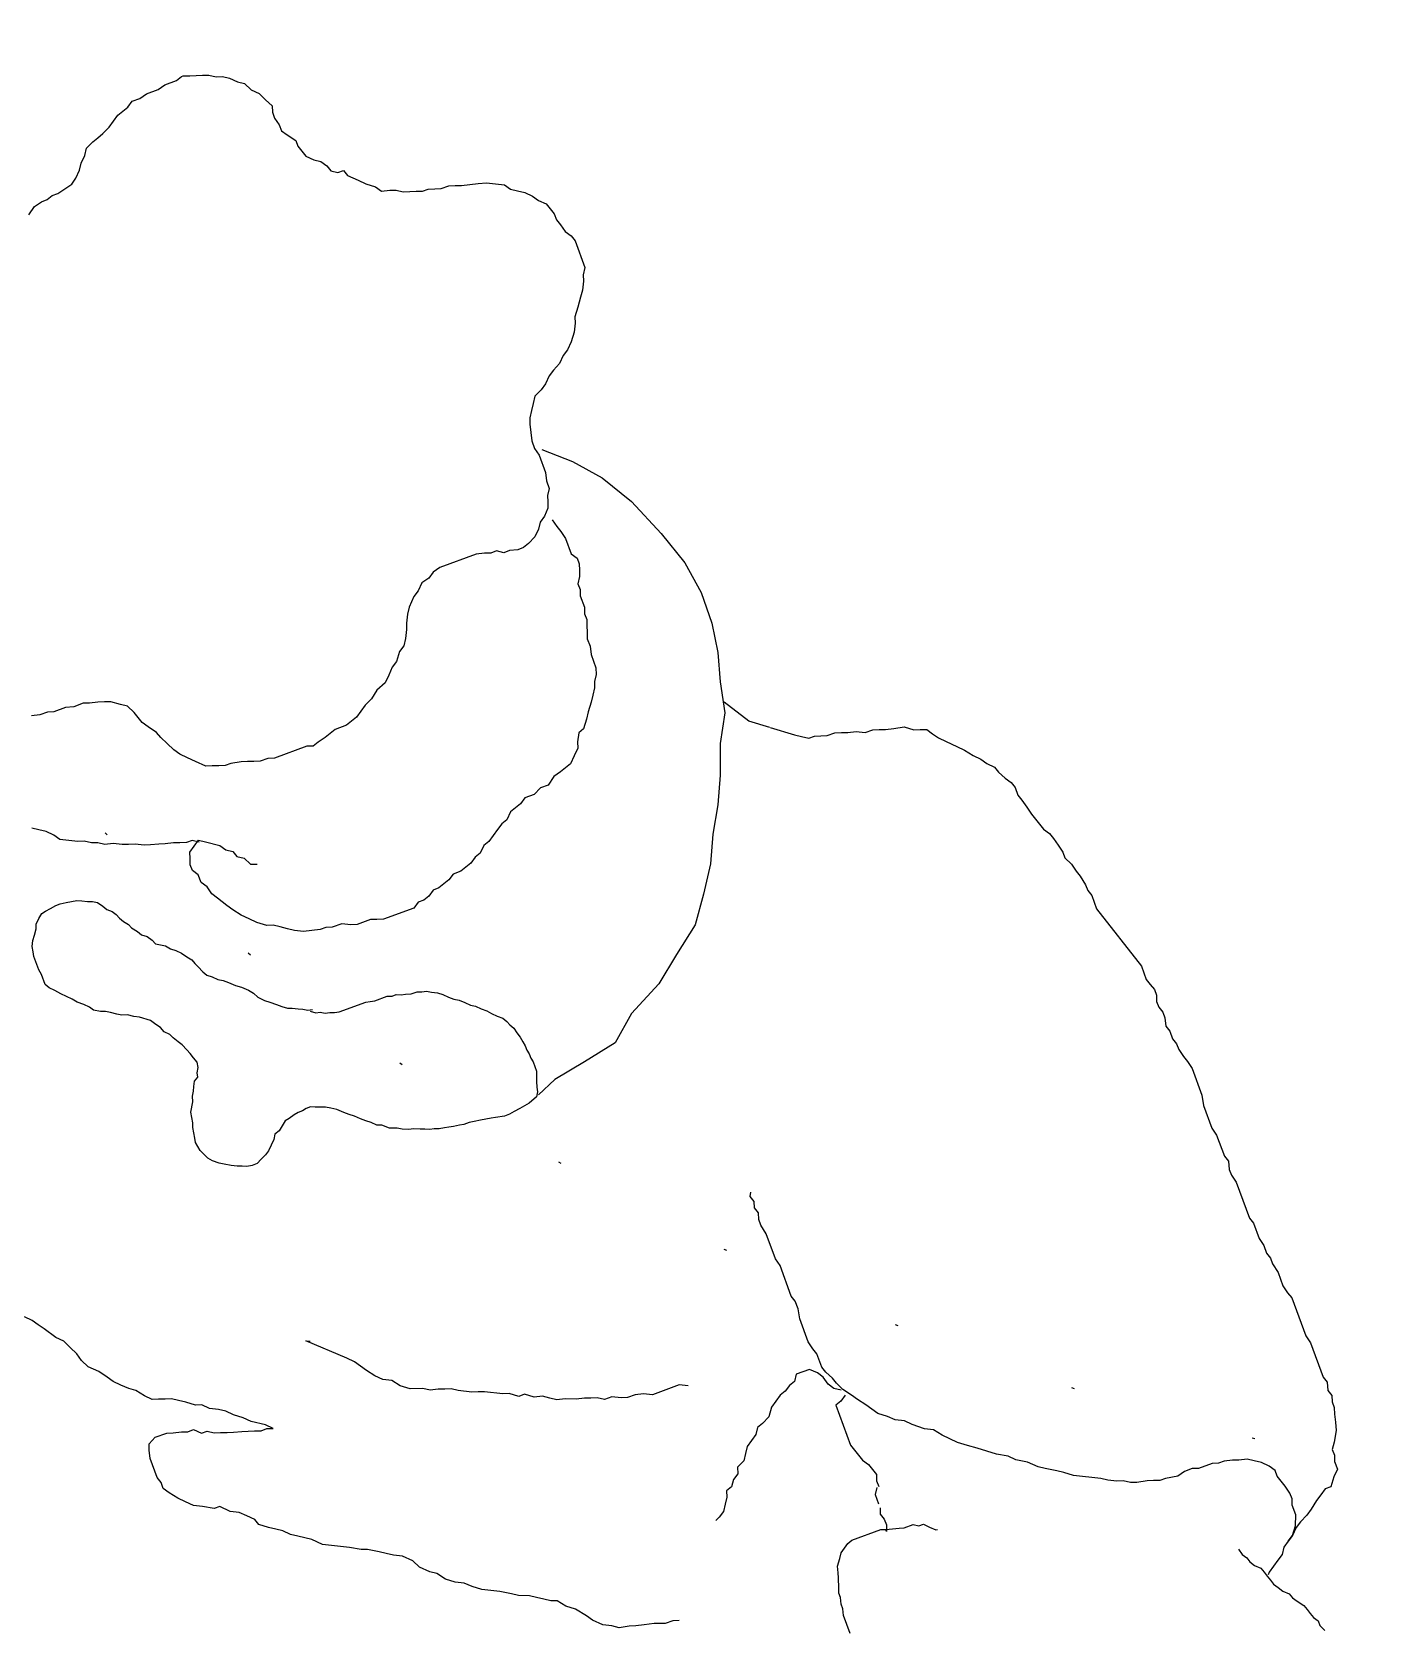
# Model space of a CAD drawing. Extents: x -29316 to 80307, y 54266 to 73016.
# Drawn here: x 20831.2 to 20878.1, y 56284.6 to 56339.6 of the extents above; entities that cross this region are included whole.
import ezdxf

# ---------------------------------------------------------------- set-up
doc = ezdxf.new("R2010")
doc.units = 0
doc.linetypes.add('DOT', pattern=[6.35, 0, -6.35])
doc.layers.add('_BOP-MAHALNO', color=7, linetype='Continuous', lineweight=20)
doc.layers.add('duvar', color=12, linetype='Continuous', lineweight=18)
doc.layers.add('BL-E', color=32, linetype='Continuous')
doc.layers.add('kapı', color=3, linetype='Continuous')

# ---------------------------------------------------------------- blocks, each defined once
blk = doc.blocks.new('İNSAN-1')
for p, q in [((1.35, 42.991), (1.122, 42.777)), ((1.595, 43.05), (1.35, 42.991)), ((1.865, 43.174), (1.595, 43.05)), ((2.11, 43.233), (1.865, 43.174)), ((2.331, 43.226), (2.11, 43.233)), ((2.576, 43.284), (2.331, 43.226)), ((2.797, 43.278), (2.576, 43.284)), ((3.018, 43.271), (2.797, 43.278)), ((3.239, 43.264), (3.018, 43.271)), ((3.461, 43.257), (3.239, 43.264)), ((3.526, 43.233), (3.461, 43.257)), ((3.699, 43.095), (3.526, 43.233)), ((4.093, 42.95), (3.699, 43.095)), ((4.331, 42.787), (4.093, 42.95)), ((0.625, 42.438), (0.397, 42.224)), ((0.853, 42.652), (0.625, 42.438)), ((1.122, 42.777), (0.853, 42.652)), ((4.725, 42.642), (4.331, 42.787)), ((4.963, 42.48), (4.725, 42.642)), ((5.226, 42.384), (4.963, 42.48)), ((5.375, 42.18), (5.226, 42.384)), ((0.39, 42.003), (0.318, 41.806)), ((0.397, 42.224), (0.39, 42.003)), ((5.547, 42.042), (5.375, 42.18)), ((5.72, 41.904), (5.547, 42.042)), ((5.869, 41.7), (5.72, 41.904)), ((0.083, 41.371), (-0.12, 41.223)), ((0.156, 41.568), (0.083, 41.371)), ((0.318, 41.806), (0.156, 41.568)), ((6.017, 41.496), (5.869, 41.7)), ((6.232, 41.268), (6.017, 41.496)), ((6.404, 41.13), (6.232, 41.268)), ((-0.486, 40.836), (-0.625, 40.664)), ((-0.414, 41.033), (-0.486, 40.836)), ((-0.12, 41.223), (-0.414, 41.033)), ((6.577, 40.992), (6.404, 41.13)), ((6.791, 40.764), (6.577, 40.992)), ((6.85, 40.519), (6.791, 40.764)), ((-1.481, 40.159), (-1.619, 39.987)), ((-1.277, 40.308), (-1.481, 40.159)), ((-1.032, 40.367), (-1.277, 40.308)), ((-0.763, 40.491), (-1.032, 40.367)), ((-0.625, 40.664), (-0.763, 40.491)), ((6.975, 40.25), (6.85, 40.519)), ((7.033, 40.005), (6.975, 40.25)), ((-2.558, 39.662), (-2.828, 39.538)), ((-2.199, 39.828), (-2.558, 39.662)), ((-2.061, 40), (-2.199, 39.828)), ((-1.864, 39.928), (-2.061, 40)), ((-1.619, 39.987), (-1.864, 39.928)), ((7.158, 39.735), (7.033, 40.005)), ((7.307, 39.532), (7.158, 39.735)), ((-8.572, 39.119), (-8.775, 38.971)), ((-8.302, 39.244), (-8.572, 39.119)), ((-8.057, 39.302), (-8.302, 39.244)), ((-7.812, 39.361), (-8.057, 39.302)), ((-7.608, 39.51), (-7.812, 39.361)), ((-6.986, 39.579), (-7.608, 39.51)), ((-6.7, 39.548), (-6.986, 39.579)), ((-6.413, 39.517), (-6.7, 39.548)), ((-6.126, 39.486), (-6.413, 39.517)), ((-5.905, 39.479), (-6.126, 39.486)), ((-5.684, 39.472), (-5.905, 39.479)), ((-5.422, 39.375), (-5.684, 39.472)), ((-5.201, 39.368), (-5.422, 39.375)), ((-4.98, 39.361), (-5.201, 39.368)), ((-4.783, 39.289), (-4.98, 39.361)), ((-4.562, 39.282), (-4.783, 39.289)), ((-4.341, 39.275), (-4.562, 39.282)), ((-4.119, 39.268), (-4.341, 39.275)), ((-3.874, 39.327), (-4.119, 39.268)), ((-3.653, 39.32), (-3.874, 39.327)), ((-3.366, 39.289), (-3.653, 39.32)), ((-3.163, 39.438), (-3.366, 39.289)), ((-2.828, 39.538), (-3.163, 39.438)), ((7.545, 39.369), (7.307, 39.532)), ((7.783, 39.207), (7.545, 39.369)), ((7.98, 39.135), (7.783, 39.207)), ((8.153, 38.997), (7.98, 39.135)), ((-9.183, 38.674), (-9.321, 38.501)), ((-9.045, 38.847), (-9.183, 38.674)), ((-8.775, 38.971), (-9.045, 38.847)), ((8.35, 38.924), (8.153, 38.997)), ((8.588, 38.762), (8.35, 38.924)), ((8.778, 38.468), (8.588, 38.762)), ((-9.532, 38.132), (-9.694, 37.894)), ((-9.393, 38.304), (-9.532, 38.132)), ((-9.321, 38.501), (-9.393, 38.304)), ((-10.036, 37.572), (-10.374, 36.654)), ((-9.897, 37.745), (-10.036, 37.572)), ((-9.694, 37.894), (-9.897, 37.745)), ((-10.374, 36.654), (-10.315, 36.409)), ((-10.315, 36.409), (-10.322, 36.188)), ((-10.322, 36.188), (-10.287, 35.877)), ((-10.287, 35.877), (-10.228, 35.632)), ((-10.228, 35.632), (-10.128, 35.297)), ((-10.128, 35.297), (-10.028, 34.962)), ((-10.028, 34.962), (-10.034, 34.741)), ((-10.034, 34.741), (-10, 34.43)), ((-10, 34.43), (-9.899, 34.096)), ((-9.899, 34.096), (-9.775, 33.826)), ((-9.775, 33.826), (-9.626, 33.623)), ((-9.626, 33.623), (-9.502, 33.353)), ((-9.502, 33.353), (-9.288, 33.125)), ((-9.288, 33.125), (-9.139, 32.922)), ((-9.139, 32.922), (-9.015, 32.652)), ((-9.015, 32.652), (-8.866, 32.449)), ((-8.866, 32.449), (-8.652, 32.221)), ((-8.652, 32.221), (-8.593, 31.976)), ((-8.593, 31.976), (-8.534, 31.731)), ((-8.534, 31.731), (-8.475, 31.485)), ((-8.475, 31.485), (-8.482, 31.264)), ((-8.513, 30.978), (-8.544, 30.691)), ((-8.482, 31.264), (-8.513, 30.978)), ((-8.893, 30.385), (-9.95, 29.979)), ((-8.641, 30.429), (-8.803, 30.191)), ((-8.544, 30.691), (-8.641, 30.429)), ((-9.95, 29.979), (-10.967, 29.41)), ((-8.803, 30.191), (-9.02, 29.6)), ((-10.967, 29.41), (-11.983, 28.597)), ((-9.051, 29.314), (-9.148, 29.051)), ((-9.02, 29.6), (-9.051, 29.314)), ((-9.148, 29.051), (-9.089, 28.806)), ((-9.089, 28.806), (-9.096, 28.585)), ((-11.983, 28.597), (-12.999, 27.5)), ((-9.096, 28.585), (-9.102, 28.364)), ((-9.102, 28.364), (-8.978, 28.095)), ((-8.978, 28.095), (-8.829, 27.891)), ((-9.548, 27.56), (-9.71, 27.321)), ((-9.41, 27.732), (-9.548, 27.56)), ((-9.247, 27.971), (-9.41, 27.732)), ((-8.829, 27.891), (-8.771, 27.646)), ((-8.771, 27.646), (-8.646, 27.377)), ((-12.999, 27.5), (-13.812, 26.484)), ((-9.71, 27.321), (-9.903, 26.797)), ((-8.646, 27.377), (-8.432, 27.149)), ((-8.432, 27.149), (-8.259, 27.011)), ((-8.259, 27.011), (-8.062, 26.938)), ((-13.812, 26.484), (-14.381, 25.469)), ((-10.179, 26.451), (-10.186, 26.23)), ((-10.107, 26.648), (-10.179, 26.451)), ((-9.903, 26.797), (-10.107, 26.648)), ((-8.062, 26.938), (-7.776, 26.907)), ((-7.776, 26.907), (-7.579, 26.835)), ((-7.579, 26.835), (-7.333, 26.893)), ((-7.333, 26.893), (-7.136, 26.821)), ((-7.136, 26.821), (-6.915, 26.814)), ((-6.915, 26.814), (-6.629, 26.783)), ((-6.629, 26.783), (-5.382, 26.324)), ((-10.186, 26.23), (-10.193, 26.009)), ((-10.193, 26.009), (-10.134, 25.764)), ((-5.382, 26.324), (-5.143, 26.162)), ((-5.143, 26.162), (-4.995, 25.958)), ((-4.995, 25.958), (-4.756, 25.796)), ((-14.381, 25.469), (-14.747, 24.412)), ((-10.213, 25.346), (-10.358, 24.953)), ((-10.207, 25.567), (-10.213, 25.346)), ((-10.134, 25.764), (-10.207, 25.567)), ((-4.756, 25.796), (-4.632, 25.526)), ((-4.632, 25.526), (-4.483, 25.323)), ((-4.483, 25.323), (-4.317, 24.964)), ((-10.358, 24.953), (-10.365, 24.732)), ((-4.317, 24.964), (-4.258, 24.719)), ((-14.747, 24.412), (-14.951, 23.396)), ((-10.444, 24.314), (-10.451, 24.093)), ((-10.438, 24.535), (-10.444, 24.314)), ((-10.365, 24.732), (-10.438, 24.535)), ((-4.258, 24.719), (-4.224, 24.408)), ((-4.224, 24.408), (-4.23, 24.187)), ((-10.458, 23.872), (-10.555, 23.61)), ((-10.451, 24.093), (-10.458, 23.872)), ((-4.23, 24.187), (-4.196, 23.876)), ((-4.196, 23.876), (-4.137, 23.631)), ((-14.951, 23.396), (-15.032, 22.381)), ((-10.586, 23.323), (-10.755, 22.864)), ((-10.555, 23.61), (-10.586, 23.323)), ((-4.137, 23.631), (-3.988, 23.427)), ((-3.988, 23.427), (-3.888, 23.092)), ((-10.755, 22.864), (-10.761, 22.643)), ((-10.761, 22.643), (-10.703, 22.398)), ((-3.888, 23.092), (-3.739, 22.889)), ((-3.739, 22.889), (-3.615, 22.619)), ((-3.615, 22.619), (-3.491, 22.35)), ((-15.032, 22.381), (-15.194, 21.324)), ((-10.703, 22.398), (-10.709, 22.177)), ((-10.709, 22.177), (-10.651, 21.932)), ((-3.491, 22.35), (-3.211, 22.098)), ((-3.211, 22.098), (-3.021, 21.805)), ((-16.018, 21.033), (-15.175, 21.688)), ((-10.651, 21.932), (-10.592, 21.686)), ((-10.592, 21.686), (-10.491, 21.352)), ((-3.021, 21.805), (-2.806, 21.577)), ((-2.806, 21.577), (-2.658, 21.373)), ((5.152, 21.329), (5.38, 21.543)), ((5.38, 21.543), (5.625, 21.602)), ((5.625, 21.602), (5.96, 21.702)), ((5.96, 21.702), (6.181, 21.695)), ((6.181, 21.695), (6.402, 21.688)), ((6.402, 21.688), (6.689, 21.657)), ((6.689, 21.657), (6.91, 21.65)), ((6.91, 21.65), (7.238, 21.529)), ((7.238, 21.529), (7.525, 21.498)), ((7.525, 21.498), (7.919, 21.353)), ((-16.741, 20.818), (-16.018, 21.033)), ((-15.194, 21.324), (-15.032, 20.268)), ((-10.491, 21.352), (-10.433, 21.106)), ((-10.433, 21.106), (-10.332, 20.771)), ((-2.658, 21.373), (-2.509, 21.169)), ((-2.509, 21.169), (-2.164, 20.893)), ((4.672, 20.835), (4.876, 20.984)), ((4.876, 20.984), (5.014, 21.156)), ((5.014, 21.156), (5.152, 21.329)), ((7.919, 21.353), (8.14, 21.346)), ((8.14, 21.346), (8.402, 21.25)), ((8.402, 21.25), (8.689, 21.219)), ((-22.557, 20.453), (-22.826, 20.328)), ((-22.353, 20.601), (-22.557, 20.453)), ((-22.15, 20.75), (-22.353, 20.601)), ((-21.929, 20.743), (-22.15, 20.75)), ((-21.708, 20.736), (-21.929, 20.743)), ((-21.373, 20.836), (-21.708, 20.736)), ((-21.02, 20.781), (-21.373, 20.836)), ((-20.733, 20.75), (-21.02, 20.781)), ((-20.512, 20.743), (-20.733, 20.75)), ((-20.291, 20.736), (-20.512, 20.743)), ((-20.029, 20.64), (-20.291, 20.736)), ((-19.718, 20.674), (-20.029, 20.64)), ((-19.431, 20.643), (-19.718, 20.674)), ((-19.21, 20.636), (-19.431, 20.643)), ((-18.989, 20.629), (-19.21, 20.636)), ((-18.727, 20.533), (-18.989, 20.629)), ((-18.506, 20.526), (-18.727, 20.533)), ((-18.284, 20.519), (-18.506, 20.526)), ((-18.088, 20.446), (-18.284, 20.519)), ((-17.842, 20.505), (-18.088, 20.446)), ((-17.597, 20.564), (-17.842, 20.505)), ((-16.753, 20.816), (-17.597, 20.564)), ((-10.332, 20.771), (-10.16, 20.633)), ((-10.16, 20.633), (-10.125, 20.323)), ((-2.164, 20.893), (-1.77, 20.748)), ((-1.77, 20.748), (-1.597, 20.61)), ((-1.597, 20.61), (-1.424, 20.472)), ((-1.424, 20.472), (-1.186, 20.31)), ((4.013, 20.258), (4.241, 20.472)), ((4.241, 20.472), (4.379, 20.645)), ((4.379, 20.645), (4.672, 20.835)), ((-23.749, 19.848), (-24.018, 19.724)), ((-23.455, 20.038), (-23.749, 19.848)), ((-23.186, 20.163), (-23.455, 20.038)), ((-22.826, 20.328), (-23.186, 20.163)), ((-15.032, 20.268), (-15.032, 19.171)), ((-10.125, 20.323), (-10.132, 20.102)), ((-10.132, 20.102), (-10.007, 19.832)), ((-10.007, 19.832), (-9.883, 19.563)), ((-1.186, 20.31), (-1.013, 20.172)), ((-1.013, 20.172), (-0.792, 20.165)), ((-0.792, 20.165), (0.324, 19.754)), ((3.312, 19.771), (3.581, 19.896)), ((3.581, 19.896), (3.785, 20.044)), ((3.785, 20.044), (4.013, 20.258)), ((-24.629, 19.279), (-24.857, 19.065)), ((-24.491, 19.451), (-24.629, 19.279)), ((-24.222, 19.576), (-24.491, 19.451)), ((-24.018, 19.724), (-24.222, 19.576)), ((-9.883, 19.563), (-9.71, 19.425)), ((-9.71, 19.425), (-9.537, 19.287)), ((-9.537, 19.287), (-9.299, 19.125)), ((0.324, 19.754), (0.545, 19.747)), ((0.545, 19.747), (0.808, 19.65)), ((0.808, 19.65), (1.029, 19.643)), ((1.029, 19.643), (1.25, 19.637)), ((1.25, 19.637), (1.471, 19.63)), ((1.471, 19.63), (1.823, 19.575)), ((1.823, 19.575), (2.02, 19.502)), ((2.02, 19.502), (2.241, 19.495)), ((2.241, 19.495), (2.462, 19.488)), ((2.462, 19.488), (2.683, 19.481)), ((2.683, 19.481), (3.042, 19.647)), ((3.042, 19.647), (3.312, 19.771)), ((-25.199, 18.743), (-25.295, 18.481)), ((-25.061, 18.916), (-25.199, 18.743)), ((-24.857, 19.065), (-25.061, 18.916)), ((-15.032, 19.171), (-14.951, 18.155)), ((-9.299, 19.125), (-9.109, 18.831)), ((-9.109, 18.831), (-8.846, 18.735)), ((-8.846, 18.735), (-8.632, 18.507)), ((-25.433, 18.308), (-25.596, 18.07)), ((-25.295, 18.481), (-25.433, 18.308)), ((-14.951, 18.155), (-14.788, 17.139)), ((-8.632, 18.507), (-8.304, 18.386)), ((-8.304, 18.386), (-8.155, 18.182)), ((-8.155, 18.182), (-7.982, 18.044)), ((-25.896, 17.659), (-26.034, 17.487)), ((-25.758, 17.832), (-25.896, 17.659)), ((-25.596, 18.07), (-25.758, 17.832)), ((-7.982, 18.044), (-7.81, 17.906)), ((-7.81, 17.906), (-7.685, 17.637)), ((-7.685, 17.637), (-7.512, 17.499)), ((-26.376, 17.165), (-26.514, 16.993)), ((-26.172, 17.314), (-26.376, 17.165)), ((-26.034, 17.487), (-26.172, 17.314)), ((-14.788, 17.139), (-14.707, 16.123)), ((-7.512, 17.499), (-7.364, 17.295)), ((-7.364, 17.295), (-7.215, 17.091)), ((-7.215, 17.091), (-7.067, 16.887)), ((7.717, 16.958), (7.921, 17.106)), ((7.921, 17.106), (8.19, 17.231)), ((8.19, 17.231), (8.435, 17.289)), ((8.435, 17.289), (8.68, 17.348)), ((-26.838, 16.516), (-26.911, 16.32)), ((-26.676, 16.755), (-26.838, 16.516)), ((-26.514, 16.993), (-26.676, 16.755)), ((-7.067, 16.887), (-6.894, 16.749)), ((-6.894, 16.749), (-6.769, 16.48)), ((1.752, 16.546), (1.614, 16.374)), ((1.997, 16.605), (1.752, 16.546)), ((2.201, 16.754), (1.997, 16.605)), ((2.691, 16.871), (2.201, 16.754)), ((2.936, 16.93), (2.691, 16.871)), ((2.912, 16.864), (3.157, 16.923)), ((3.085, 16.726), (2.936, 16.93)), ((3.234, 16.522), (3.085, 16.726)), ((3.157, 16.923), (3.354, 16.85)), ((3.227, 16.301), (3.234, 16.522)), ((3.354, 16.85), (3.575, 16.844)), ((3.575, 16.844), (3.797, 16.837)), ((3.797, 16.837), (4.083, 16.806)), ((4.083, 16.806), (4.304, 16.799)), ((4.304, 16.799), (4.591, 16.768)), ((4.591, 16.768), (4.812, 16.761)), ((4.812, 16.761), (5.123, 16.795)), ((5.123, 16.795), (5.344, 16.788)), ((5.344, 16.788), (5.565, 16.782)), ((5.565, 16.782), (5.876, 16.816)), ((5.876, 16.816), (6.163, 16.785)), ((6.163, 16.785), (6.408, 16.844)), ((6.408, 16.844), (6.629, 16.837)), ((6.629, 16.837), (6.874, 16.896)), ((6.874, 16.896), (7.095, 16.889)), ((7.095, 16.889), (7.717, 16.958)), ((-27.139, 16.105), (-27.301, 15.867)), ((-26.911, 16.32), (-27.139, 16.105)), ((-14.707, 16.123), (-14.463, 15.067)), ((-6.769, 16.48), (-6.597, 16.342)), ((-6.597, 16.342), (-6.448, 16.138)), ((-6.448, 16.138), (-6.275, 16)), ((-6.275, 16), (-6.102, 15.862)), ((1.141, 16.101), (0.92, 16.108)), ((1.369, 16.315), (1.141, 16.101)), ((1.614, 16.374), (1.369, 16.315)), ((3.148, 15.884), (3.22, 16.08)), ((3.22, 16.08), (3.227, 16.301)), ((-27.439, 15.695), (-27.626, 15.391)), ((-27.301, 15.867), (-27.439, 15.695)), ((-6.102, 15.862), (-5.84, 15.765)), ((-5.84, 15.765), (-5.691, 15.562)), ((-5.691, 15.562), (-5.519, 15.424)), ((-5.519, 15.424), (-5.346, 15.286)), ((2.643, 15.324), (2.847, 15.473)), ((2.847, 15.473), (2.944, 15.735)), ((2.944, 15.735), (3.148, 15.884)), ((-27.836, 15.021), (-28.005, 14.562)), ((-27.698, 15.194), (-27.836, 15.021)), ((-27.626, 15.391), (-27.698, 15.194)), ((-14.463, 15.067), (-14.178, 14.011)), ((-5.346, 15.286), (-5.149, 15.213)), ((-5.149, 15.213), (-5, 15.009)), ((-5, 15.009), (-4.827, 14.871)), ((-4.827, 14.871), (-4.631, 14.799)), ((1.96, 14.682), (2.278, 14.938)), ((2.278, 14.938), (2.481, 15.086)), ((2.481, 15.086), (2.643, 15.324)), ((-28.005, 14.562), (-29.548, 12.597)), ((-4.631, 14.799), (-4.482, 14.595)), ((-4.482, 14.595), (-3.432, 14.209)), ((1.193, 14.219), (1.463, 14.344)), ((1.463, 14.344), (1.756, 14.534)), ((1.756, 14.534), (1.96, 14.682)), ((5.773, 14.368), (5.662, 14.246)), ((5.912, 14.481), (5.773, 14.368)), ((6.098, 14.543), (5.912, 14.481)), ((6.238, 14.655), (6.098, 14.543)), ((6.417, 14.785), (6.238, 14.655)), ((6.592, 14.818), (6.417, 14.785)), ((6.758, 14.823), (6.592, 14.818)), ((6.962, 14.846), (6.758, 14.823)), ((7.127, 14.85), (6.962, 14.846)), ((7.311, 14.816), (7.127, 14.85)), ((7.494, 14.781), (7.311, 14.816)), ((7.706, 14.735), (7.494, 14.781)), ((7.85, 14.682), (7.706, 14.735)), ((8.041, 14.579), (7.85, 14.682)), ((8.204, 14.487), (8.041, 14.579)), ((8.337, 14.405), (8.204, 14.487)), ((8.439, 14.237), (8.337, 14.405)), ((-14.178, 14.011), (-13.528, 12.995)), ((-3.432, 14.209), (-3.211, 14.202)), ((-3.211, 14.202), (-2.99, 14.195)), ((-2.99, 14.195), (-2.53, 14.026)), ((-2.53, 14.026), (-2.309, 14.019)), ((-2.309, 14.019), (-1.998, 14.053)), ((-1.998, 14.053), (-1.67, 13.932)), ((-1.67, 13.932), (-1.449, 13.926)), ((-1.449, 13.926), (-1.252, 13.853)), ((-1.252, 13.853), (-0.679, 13.791)), ((-0.679, 13.791), (-0.368, 13.826)), ((-0.368, 13.826), (-0.123, 13.884)), ((-0.123, 13.884), (0.123, 13.943)), ((0.123, 13.943), (0.368, 14.002)), ((0.368, 14.002), (0.589, 13.995)), ((0.589, 13.995), (0.924, 14.095)), ((0.924, 14.095), (1.193, 14.219)), ((5.036, 13.79), (4.897, 13.677)), ((5.244, 13.909), (5.036, 13.79)), ((5.354, 14.032), (5.244, 13.909)), ((5.523, 14.134), (5.354, 14.032)), ((5.662, 14.246), (5.523, 14.134)), ((8.53, 14.04), (8.439, 14.237)), ((8.534, 13.875), (8.53, 14.04)), ((8.586, 13.66), (8.534, 13.875)), ((4.069, 13.296), (3.901, 13.194)), ((4.245, 13.329), (4.069, 13.296)), ((4.421, 13.362), (4.245, 13.329)), ((4.532, 13.485), (4.421, 13.362)), ((4.71, 13.615), (4.532, 13.485)), ((4.897, 13.677), (4.71, 13.615)), ((8.648, 13.473), (8.586, 13.66)), ((8.636, 13.085), (8.671, 13.269)), ((8.671, 13.269), (8.648, 13.473)), ((-13.528, 12.995), (-12.918, 11.979)), ((3.06, 12.686), (2.95, 12.564)), ((3.171, 12.809), (3.06, 12.686)), ((3.339, 12.911), (3.171, 12.809)), ((3.518, 13.041), (3.339, 12.911)), ((3.715, 13.132), (3.518, 13.041)), ((3.901, 13.194), (3.715, 13.132)), ((8.442, 12.47), (8.612, 12.931)), ((8.612, 12.931), (8.636, 13.085)), ((-29.717, 12.138), (-29.855, 11.965)), ((-29.548, 12.597), (-29.717, 12.138)), ((2.266, 12.129), (2.09, 12.095)), ((2.463, 12.22), (2.266, 12.129)), ((2.65, 12.282), (2.463, 12.22)), ((2.789, 12.394), (2.65, 12.282)), ((2.95, 12.564), (2.789, 12.394)), ((8.223, 11.963), (8.35, 12.308)), ((8.35, 12.308), (8.442, 12.47)), ((-30.066, 11.596), (-30.073, 11.375)), ((-29.994, 11.793), (-30.066, 11.596)), ((-29.855, 11.965), (-29.994, 11.793)), ((-12.918, 11.979), (-11.983, 10.963)), ((-5.479, 11.613), (-5.676, 11.522)), ((-5.292, 11.675), (-5.479, 11.613)), ((-5.088, 11.698), (-5.292, 11.675)), ((-4.912, 11.731), (-5.088, 11.698)), ((-4.757, 11.707), (-4.912, 11.731)), ((-4.592, 11.712), (-4.757, 11.707)), ((-4.39, 11.637), (-4.592, 11.712)), ((-4.196, 11.631), (-4.39, 11.637)), ((-4.042, 11.607), (-4.196, 11.631)), ((-3.877, 11.612), (-4.042, 11.607)), ((-3.733, 11.559), (-3.877, 11.612)), ((-3.567, 11.563), (-3.733, 11.559)), ((-3.135, 11.404), (-3.567, 11.563)), ((1.048, 11.662), (0.898, 11.521)), ((1.216, 11.764), (1.048, 11.662)), ((1.452, 11.873), (1.216, 11.764)), ((1.668, 11.924), (1.452, 11.873)), ((1.904, 12.033), (1.668, 11.924)), ((2.09, 12.095), (1.904, 12.033)), ((7.482, 11.549), (7.679, 11.64)), ((7.679, 11.64), (7.886, 11.76)), ((7.886, 11.76), (8.083, 11.851)), ((8.083, 11.851), (8.223, 11.963)), ((-30.283, 11.005), (-30.356, 10.809)), ((-30.145, 11.178), (-30.283, 11.005)), ((-30.073, 11.375), (-30.145, 11.178)), ((-6.991, 11.058), (-7.159, 10.957)), ((-6.805, 11.12), (-6.991, 11.058)), ((-6.608, 11.211), (-6.805, 11.12)), ((-6.432, 11.245), (-6.608, 11.211)), ((-6.235, 11.336), (-6.432, 11.245)), ((-6.038, 11.427), (-6.235, 11.336)), ((-5.862, 11.46), (-6.038, 11.427)), ((-5.676, 11.522), (-5.862, 11.46)), ((-2.981, 11.38), (-3.135, 11.404)), ((-2.826, 11.356), (-2.981, 11.38)), ((-1.904, 11.016), (-2.826, 11.356)), ((-1.75, 10.992), (-1.904, 11.016)), ((-1.254, 11.006), (-1.43, 10.972)), ((-1.1, 10.982), (-1.254, 11.006)), ((-0.913, 11.044), (-1.1, 10.982)), ((-0.834, 11.08), (-0.989, 11.104)), ((-0.659, 11.113), (-0.834, 11.08)), ((-0.493, 11.118), (-0.659, 11.113)), ((-0.289, 11.141), (-0.493, 11.118)), ((-0.124, 11.145), (-0.289, 11.141)), ((0.063, 11.207), (-0.124, 11.145)), ((0.249, 11.27), (0.063, 11.207)), ((0.475, 11.35), (0.249, 11.27)), ((0.661, 11.412), (0.475, 11.35)), ((0.898, 11.521), (0.661, 11.412)), ((5.969, 10.994), (6.145, 11.028)), ((6.145, 11.028), (6.31, 11.032)), ((6.31, 11.032), (6.554, 11.073)), ((6.554, 11.073), (6.694, 11.185)), ((6.694, 11.185), (6.891, 11.276)), ((6.891, 11.276), (7.117, 11.357)), ((7.117, 11.357), (7.285, 11.458)), ((7.285, 11.458), (7.482, 11.549)), ((-30.387, 10.522), (-30.525, 10.349)), ((-30.356, 10.809), (-30.387, 10.522)), ((-11.983, 10.963), (-11.414, 9.948)), ((-7.932, 10.457), (-8.024, 10.295)), ((-7.793, 10.569), (-7.932, 10.457)), ((-7.682, 10.692), (-7.793, 10.569)), ((-7.543, 10.804), (-7.682, 10.692)), ((-7.356, 10.866), (-7.543, 10.804)), ((-7.159, 10.957), (-7.356, 10.866)), ((-1.585, 10.997), (-1.75, 10.992)), ((-1.43, 10.972), (-1.585, 10.997)), ((4.124, 10.334), (4.245, 10.485)), ((4.245, 10.485), (4.413, 10.587)), ((4.413, 10.587), (4.592, 10.717)), ((4.592, 10.717), (4.965, 10.841)), ((4.965, 10.841), (5.169, 10.864)), ((5.169, 10.864), (5.384, 10.916)), ((5.384, 10.916), (5.578, 10.909)), ((5.578, 10.909), (5.754, 10.943)), ((5.754, 10.943), (5.969, 10.994)), ((-30.76, 9.914), (-30.832, 9.718)), ((-30.621, 10.087), (-30.76, 9.914)), ((-30.525, 10.349), (-30.621, 10.087)), ((-11.414, 9.948), (-10.357, 9.297)), ((-8.238, 9.981), (-8.32, 9.848)), ((-8.146, 10.143), (-8.238, 9.981)), ((-8.024, 10.295), (-8.146, 10.143)), ((3.498, 9.878), (3.637, 9.99)), ((3.637, 9.99), (3.816, 10.12)), ((3.816, 10.12), (3.927, 10.243)), ((3.927, 10.243), (4.124, 10.334)), ((-30.994, 9.479), (-31.132, 9.307)), ((-30.832, 9.718), (-30.994, 9.479)), ((-8.508, 9.426), (-8.589, 9.293)), ((-8.455, 9.57), (-8.508, 9.426)), ((-8.373, 9.704), (-8.455, 9.57)), ((-8.32, 9.848), (-8.373, 9.704)), ((2.984, 9.282), (3.106, 9.434)), ((3.106, 9.434), (3.227, 9.585)), ((3.227, 9.585), (3.337, 9.708)), ((3.337, 9.708), (3.498, 9.878)), ((-31.295, 9.068), (-31.633, 8.15)), ((-31.132, 9.307), (-31.295, 9.068)), ((-10.357, 9.297), (-9.341, 8.688)), ((-8.706, 8.976), (-8.712, 8.783)), ((-8.589, 9.293), (-8.706, 8.976)), ((2.95, 9.099), (2.984, 9.282)), ((2.983, 8.923), (2.95, 9.099)), ((2.959, 8.768), (2.983, 8.923)), ((-9.341, 8.688), (-8.771, 8.16)), ((-8.713, 8.423), (-8.737, 8.269)), ((-8.737, 8.269), (-8.704, 8.093)), ((-8.707, 8.617), (-8.713, 8.423)), ((-8.712, 8.783), (-8.707, 8.617)), ((3.071, 8.629), (2.959, 8.768)), ((3.104, 8.453), (3.071, 8.629)), ((3.109, 8.288), (3.104, 8.453)), ((3.142, 8.112), (3.109, 8.288)), ((-31.688, 7.798), (-31.978, 7.011)), ((-31.633, 8.15), (-31.688, 7.798)), ((-8.704, 8.093), (-8.458, 7.872)), ((-8.458, 7.872), (-8.296, 7.78)), ((-8.296, 7.78), (-8.134, 7.687)), ((-1.833, 7.656), (-1.618, 7.707)), ((-1.618, 7.707), (-1.442, 7.741)), ((-1.442, 7.741), (-1.248, 7.735)), ((-1.248, 7.735), (-1.083, 7.739)), ((-1.083, 7.739), (-0.918, 7.744)), ((-0.918, 7.744), (-0.774, 7.691)), ((3.136, 7.919), (3.142, 8.112)), ((3.203, 7.567), (3.136, 7.919)), ((-8.134, 7.687), (-7.943, 7.584)), ((-7.943, 7.584), (-7.781, 7.492)), ((-7.781, 7.492), (-7.608, 7.428)), ((-7.608, 7.428), (-7.299, 7.38)), ((-7.299, 7.38), (-7.144, 7.355)), ((-7.144, 7.355), (-6.777, 7.286)), ((-6.777, 7.286), (-6.565, 7.24)), ((-6.565, 7.24), (-6.382, 7.206)), ((-6.382, 7.206), (-6.209, 7.142)), ((-3.209, 7.116), (-3.012, 7.207)), ((-3.012, 7.207), (-2.826, 7.27)), ((-2.826, 7.27), (-2.639, 7.332)), ((-2.639, 7.332), (-2.442, 7.423)), ((-2.442, 7.423), (-2.256, 7.485)), ((-2.256, 7.485), (-2.07, 7.547)), ((-2.07, 7.547), (-1.833, 7.656)), ((-0.774, 7.691), (-0.64, 7.609)), ((-0.64, 7.609), (-0.496, 7.556)), ((-0.496, 7.556), (-0.363, 7.474)), ((-0.363, 7.474), (-0.183, 7.342)), ((-0.183, 7.342), (-0.049, 7.261)), ((-0.049, 7.261), (0.052, 7.093)), ((3.134, 7.2), (3.169, 7.384)), ((3.138, 7.035), (3.134, 7.2)), ((3.169, 7.384), (3.203, 7.567)), ((-32.14, 6.772), (-32.405, 6.051)), ((-31.978, 7.011), (-32.14, 6.772)), ((-6.209, 7.142), (-6.054, 7.118)), ((-6.054, 7.118), (-5.842, 7.072)), ((-5.842, 7.072), (-5.687, 7.048)), ((-5.687, 7.048), (-5.533, 7.024)), ((-5.533, 7.024), (-5.349, 6.989)), ((-5.349, 6.989), (-5.184, 6.994)), ((-5.184, 6.994), (-5.03, 6.969)), ((-5.03, 6.969), (-4.864, 6.974)), ((-4.864, 6.974), (-4.699, 6.978)), ((-4.699, 6.978), (-4.466, 6.991)), ((-4.466, 6.991), (-4.311, 6.966)), ((-4.311, 6.966), (-4.078, 6.979)), ((-4.078, 6.979), (-3.902, 7.012)), ((-3.902, 7.012), (-3.64, 7.013)), ((-3.64, 7.013), (-3.374, 7.112)), ((-3.374, 7.112), (-3.209, 7.116)), ((0.052, 7.093), (0.154, 6.924)), ((0.154, 6.924), (0.306, 6.803)), ((0.306, 6.803), (0.339, 6.627)), ((0.339, 6.627), (0.43, 6.43)), ((3.045, 6.514), (3.069, 6.669)), ((3.069, 6.669), (3.104, 6.852)), ((3.104, 6.852), (3.138, 7.035)), ((0.43, 6.43), (0.521, 6.234)), ((0.521, 6.234), (0.633, 6.094)), ((0.633, 6.094), (0.774, 5.944)), ((2.62, 5.984), (2.77, 6.125)), ((2.77, 6.125), (2.881, 6.247)), ((2.881, 6.247), (3.045, 6.514)), ((-32.575, 5.591), (-32.647, 5.395)), ((-32.544, 5.878), (-32.575, 5.591)), ((-32.405, 6.051), (-32.544, 5.878)), ((0.774, 5.944), (0.915, 5.794)), ((0.915, 5.794), (1.088, 5.731)), ((1.088, 5.731), (1.272, 5.696)), ((1.272, 5.696), (1.437, 5.7)), ((1.437, 5.7), (1.602, 5.705)), ((1.602, 5.705), (1.807, 5.728)), ((1.807, 5.728), (2.051, 5.769)), ((2.051, 5.769), (2.226, 5.802)), ((2.226, 5.802), (2.452, 5.882)), ((2.452, 5.882), (2.62, 5.984)), ((-32.809, 5.156), (-33.268, 3.91)), ((-32.647, 5.395), (-32.809, 5.156)), ((-16.219, 4.264), (-16.212, 4.485)), ((-16.212, 4.485), (-16.074, 4.657)), ((-16.074, 4.657), (-16.091, 4.813)), ((-33.268, 3.91), (-33.406, 3.737)), ((-16.436, 3.673), (-16.364, 3.87)), ((-16.364, 3.87), (-16.357, 4.091)), ((-16.357, 4.091), (-16.219, 4.264)), ((-33.406, 3.737), (-33.599, 3.212)), ((-16.937, 2.516), (-16.623, 3.369)), ((-16.623, 3.369), (-16.436, 3.673)), ((-33.762, 2.974), (-33.858, 2.712)), ((-33.599, 3.212), (-33.762, 2.974)), ((-34.069, 2.342), (-34.255, 2.038)), ((-33.996, 2.539), (-34.069, 2.342)), ((-33.858, 2.712), (-33.996, 2.539)), ((-17.485, 1.229), (-17.099, 2.278)), ((-17.099, 2.278), (-16.937, 2.516)), ((-34.255, 2.038), (-34.424, 1.579)), ((-34.725, 1.168), (-35.208, -0.144)), ((-34.586, 1.341), (-34.725, 1.168)), ((-34.424, 1.579), (-34.586, 1.341)), ((-17.623, 1.056), (-17.485, 1.229)), ((-17.775, 0.441), (-17.72, 0.793)), ((-17.72, 0.793), (-17.623, 1.056)), ((-18.065, -0.346), (-17.775, 0.441)), ((7.851, -0.202), (8.259, 0.095)), ((8.259, 0.095), (8.462, 0.243)), ((8.462, 0.243), (8.666, 0.392)), ((8.666, 0.392), (8.935, 0.516)), ((-35.37, -0.382), (-35.804, -1.563)), ((-35.208, -0.144), (-35.37, -0.382)), ((-18.227, -0.584), (-18.065, -0.346)), ((-2.172, -0.907), (-0.76, -0.31)), ((-0.76, -0.31), (-0.915, -0.327)), ((7.126, -0.755), (7.354, -0.54)), ((7.354, -0.54), (7.582, -0.326)), ((7.582, -0.326), (7.851, -0.202)), ((-18.534, -1.216), (-18.365, -0.757)), ((-18.365, -0.757), (-18.227, -0.584)), ((-2.849, -1.329), (-2.442, -1.032)), ((-2.442, -1.032), (-2.172, -0.907)), ((6.736, -1.207), (6.964, -0.993)), ((6.964, -0.993), (7.126, -0.755)), ((-35.804, -1.563), (-35.943, -1.736)), ((-19.038, -1.775), (-18.9, -1.603)), ((-18.9, -1.603), (-18.672, -1.389)), ((-18.752, -1.807), (-18.589, -1.568)), ((-18.672, -1.389), (-18.534, -1.216)), ((-18.589, -1.568), (-18.386, -1.42)), ((-18.386, -1.42), (-18.116, -1.295)), ((-18.116, -1.295), (-17.657, -1.465)), ((-17.657, -1.465), (-17.598, -1.71)), ((-3.723, -1.677), (-3.412, -1.643)), ((-3.412, -1.643), (-3.143, -1.519)), ((-3.143, -1.519), (-2.849, -1.329)), ((5.879, -1.711), (6.083, -1.563)), ((6.083, -1.563), (6.377, -1.373)), ((6.377, -1.373), (6.736, -1.207)), ((-36.112, -2.195), (-36.118, -2.416)), ((-35.974, -2.022), (-36.112, -2.195)), ((-35.943, -1.736), (-35.974, -2.022)), ((-19.763, -2.328), (-19.56, -2.179)), ((-19.56, -2.179), (-19.266, -1.99)), ((-19.339, -2.186), (-19.19, -2.39)), ((-19.266, -1.99), (-19.038, -1.775)), ((-19.201, -2.014), (-18.955, -1.955)), ((-18.955, -1.955), (-18.752, -1.807)), ((-17.598, -1.71), (-17.425, -1.848)), ((-17.425, -1.848), (-17.277, -2.052)), ((-17.277, -2.052), (-17.104, -2.19)), ((-17.104, -2.19), (-16.955, -2.393)), ((-13.93, -1.868), (-13.619, -1.834)), ((-13.619, -1.834), (-12.7, -2.172)), ((-12.7, -2.172), (-12.389, -2.137)), ((-12.389, -2.137), (-12.102, -2.168)), ((-12.102, -2.168), (-11.84, -2.265)), ((-8.631, -2.254), (-8.296, -2.154)), ((-8.296, -2.154), (-8.099, -2.227)), ((-8.099, -2.227), (-7.764, -2.127)), ((-7.764, -2.127), (-7.543, -2.134)), ((-7.543, -2.134), (-6.921, -2.064)), ((-6.921, -2.064), (-6.7, -2.071)), ((-6.7, -2.071), (-6.479, -2.078)), ((-6.479, -2.078), (-6.013, -2.026)), ((-6.013, -2.026), (-5.768, -1.968)), ((-5.768, -1.968), (-5.547, -1.974)), ((-5.547, -1.974), (-5.325, -1.981)), ((-5.325, -1.981), (-5.039, -2.012)), ((-5.039, -2.012), (-4.794, -1.954)), ((-4.794, -1.954), (-4.351, -1.967)), ((-4.351, -1.967), (-4.016, -1.867)), ((-4.016, -1.867), (-3.723, -1.677)), ((4.802, -2.208), (5.095, -2.018)), ((5.095, -2.018), (5.341, -1.96)), ((5.341, -1.96), (5.61, -1.835)), ((5.61, -1.835), (5.879, -1.711)), ((-36.191, -2.613), (-36.198, -2.834)), ((-36.118, -2.416), (-36.191, -2.613)), ((-20.464, -2.815), (-20.261, -2.666)), ((-20.261, -2.666), (-20.057, -2.518)), ((-20.057, -2.518), (-19.763, -2.328)), ((-19.017, -2.528), (-19.524, -3.906)), ((-19.19, -2.39), (-19.017, -2.528)), ((-16.955, -2.393), (-16.807, -2.597)), ((-16.807, -2.597), (-16.706, -2.932)), ((-11.84, -2.265), (-11.619, -2.272)), ((-11.619, -2.272), (-11.308, -2.237)), ((-11.308, -2.237), (-11.045, -2.334)), ((-11.045, -2.334), (-10.8, -2.275)), ((-10.8, -2.275), (-10.579, -2.282)), ((-10.579, -2.282), (-10.358, -2.289)), ((-10.358, -2.289), (-10.071, -2.32)), ((-10.071, -2.32), (-9.695, -2.31)), ((-9.695, -2.31), (-9.408, -2.341)), ((-9.408, -2.341), (-9.163, -2.282)), ((-9.163, -2.282), (-8.918, -2.223)), ((-8.918, -2.223), (-8.631, -2.254)), ((1.728, -2.865), (1.997, -2.74)), ((1.997, -2.74), (2.243, -2.682)), ((2.243, -2.682), (2.554, -2.647)), ((2.554, -2.647), (2.823, -2.523)), ((2.823, -2.523), (3.044, -2.53)), ((3.044, -2.53), (3.379, -2.429)), ((3.379, -2.429), (3.624, -2.371)), ((3.624, -2.371), (3.869, -2.312)), ((3.869, -2.312), (4.09, -2.319)), ((4.09, -2.319), (4.312, -2.326)), ((4.312, -2.326), (4.533, -2.333)), ((4.533, -2.333), (4.802, -2.208)), ((-36.229, -3.12), (-36.26, -3.407)), ((-36.198, -2.834), (-36.229, -3.12)), ((-22.074, -3.34), (-21.649, -3.198)), ((-21.649, -3.198), (-21.38, -3.074)), ((-21.38, -3.074), (-21.069, -3.039)), ((-21.069, -3.039), (-20.799, -2.915)), ((-20.799, -2.915), (-20.464, -2.815)), ((-16.706, -2.932), (-16.492, -3.16)), ((-16.492, -3.16), (-16.319, -3.298)), ((-16.319, -3.298), (-16.26, -3.543)), ((0.364, -3.331), (0.633, -3.207)), ((0.633, -3.207), (1.124, -3.089)), ((1.124, -3.089), (1.393, -2.965)), ((1.393, -2.965), (1.728, -2.865)), ((-36.26, -3.407), (-36.183, -3.807)), ((-36.183, -3.807), (-36.125, -4.052)), ((-23.552, -3.913), (-23.217, -3.813)), ((-23.217, -3.813), (-22.947, -3.689)), ((-22.947, -3.689), (-22.678, -3.564)), ((-22.678, -3.564), (-22.385, -3.374)), ((-22.385, -3.374), (-22.074, -3.34)), ((-16.26, -3.543), (-16.112, -3.747)), ((-16.112, -3.747), (-15.963, -3.95)), ((0.585, -3.338), (0.364, -3.331)), ((0.782, -3.41), (0.585, -3.338)), ((1.003, -3.417), (0.782, -3.41)), ((1.224, -3.424), (1.003, -3.417)), ((1.445, -3.431), (1.224, -3.424)), ((1.732, -3.462), (1.445, -3.431)), ((1.953, -3.469), (1.732, -3.462)), ((2.174, -3.476), (1.953, -3.469)), ((2.395, -3.483), (2.174, -3.476)), ((2.64, -3.424), (2.395, -3.483)), ((2.837, -3.496), (2.64, -3.424)), ((3.107, -3.372), (2.837, -3.496)), ((3.303, -3.445), (3.107, -3.372)), ((3.524, -3.451), (3.303, -3.445)), ((3.811, -3.482), (3.524, -3.451)), ((4.032, -3.489), (3.811, -3.482)), ((4.426, -3.634), (4.032, -3.489)), ((4.64, -3.862), (4.426, -3.634)), ((-36.197, -4.249), (-36.204, -4.47)), ((-36.125, -4.052), (-36.197, -4.249)), ((-33.437, -4.446), (-33.192, -4.387)), ((-33.192, -4.387), (-32.905, -4.418)), ((-25.227, -4.414), (-24.957, -4.29)), ((-24.957, -4.29), (-24.557, -4.214)), ((-24.557, -4.214), (-24.222, -4.113)), ((-24.222, -4.113), (-23.887, -4.013)), ((-23.887, -4.013), (-23.552, -3.913)), ((-19.801, -4.251), (-19.939, -4.424)), ((-19.662, -4.078), (-19.801, -4.251)), ((-19.524, -3.906), (-19.662, -4.078)), ((-15.963, -3.95), (-15.904, -4.196)), ((-15.904, -4.196), (-15.846, -4.441)), ((4.361, -5.026), (4.603, -4.37)), ((4.603, -4.37), (4.634, -4.083)), ((4.634, -4.083), (4.64, -3.862)), ((-36.204, -4.47), (-36.301, -4.733)), ((-36.301, -4.733), (-36.176, -5.002)), ((-34.228, -4.974), (-34.156, -4.777)), ((-34.156, -4.777), (-33.952, -4.629)), ((-33.952, -4.629), (-33.682, -4.504)), ((-33.682, -4.504), (-33.437, -4.446)), ((-32.905, -4.418), (-32.684, -4.425)), ((-32.684, -4.425), (-32.398, -4.456)), ((-32.398, -4.456), (-32.201, -4.529)), ((-32.201, -4.529), (-31.98, -4.535)), ((-31.98, -4.535), (-31.52, -4.705)), ((-31.52, -4.705), (-31.299, -4.711)), ((-31.299, -4.711), (-31.036, -4.808)), ((-31.036, -4.808), (-30.798, -4.97)), ((-28.145, -5.053), (-27.213, -4.949)), ((-27.213, -4.949), (-26.878, -4.849)), ((-26.878, -4.849), (-26.633, -4.79)), ((-26.633, -4.79), (-26.232, -4.714)), ((-26.232, -4.714), (-25.987, -4.656)), ((-25.987, -4.656), (-25.628, -4.49)), ((-25.628, -4.49), (-25.227, -4.414)), ((-20.419, -4.918), (-20.425, -5.139)), ((-20.28, -4.745), (-20.419, -4.918)), ((-20.142, -4.572), (-20.28, -4.745)), ((-19.939, -4.424), (-20.142, -4.572)), ((-15.846, -4.441), (-15.631, -4.669)), ((-15.631, -4.669), (-15.638, -4.89)), ((-15.638, -4.89), (-15.49, -5.093)), ((-36.176, -5.002), (-36.076, -5.337)), ((-36.076, -5.337), (-35.879, -5.409)), ((-35.879, -5.409), (-35.73, -5.613)), ((-34.666, -5.558), (-34.504, -5.319)), ((-34.504, -5.319), (-34.366, -5.147)), ((-34.366, -5.147), (-34.228, -4.974)), ((-30.798, -4.97), (-30.38, -5.05)), ((-30.38, -5.05), (-30.183, -5.122)), ((-30.183, -5.122), (-29.962, -5.129)), ((-29.962, -5.129), (-29.741, -5.136)), ((-29.741, -5.136), (-29.389, -5.191)), ((-29.389, -5.191), (-29.168, -5.198)), ((-29.168, -5.198), (-28.922, -5.139)), ((-28.922, -5.139), (-28.701, -5.146)), ((-28.701, -5.146), (-28.391, -5.112)), ((-28.391, -5.112), (-28.145, -5.053)), ((-20.425, -5.139), (-20.498, -5.335)), ((-20.432, -5.36), (-20.373, -5.605)), ((-15.49, -5.093), (-15.431, -5.338)), ((-15.431, -5.338), (-15.258, -5.476)), ((-15.258, -5.476), (-15.265, -5.697)), ((3.947, -5.544), (4.151, -5.395)), ((4.151, -5.395), (4.223, -5.198)), ((4.223, -5.198), (4.361, -5.026)), ((-35.73, -5.613), (-35.582, -5.817)), ((-35.582, -5.817), (-35.391, -6.11)), ((-34.866, -6.303), (-34.746, -5.975)), ((-34.746, -5.975), (-34.739, -5.754)), ((-34.739, -5.754), (-34.666, -5.558)), ((-20.373, -5.605), (-20.494, -5.933)), ((-15.265, -5.697), (-15.206, -5.943)), ((-15.206, -5.943), (-15.147, -6.188)), ((1.847, -6.186), (2.206, -6.02)), ((2.206, -6.02), (2.403, -6.093)), ((2.403, -6.093), (2.804, -6.017)), ((2.804, -6.017), (3.115, -5.982)), ((3.115, -5.982), (3.384, -5.858)), ((3.384, -5.858), (3.653, -5.734)), ((3.653, -5.734), (3.947, -5.544)), ((-35.391, -6.11), (-35.243, -6.314)), ((-35.243, -6.314), (-35.029, -6.542)), ((-35.029, -6.542), (-34.88, -6.745)), ((-34.856, -6.68), (-34.866, -6.303)), ((-20.687, -6.458), (-20.76, -6.654)), ((-20.549, -6.285), (-20.687, -6.458)), ((-20.542, -6.064), (-20.549, -6.285)), ((-15.147, -6.188), (-14.998, -6.391)), ((-14.998, -6.391), (-14.891, -6.505)), ((0.859, -6.642), (0.997, -6.469)), ((0.997, -6.469), (1.267, -6.345)), ((1.267, -6.345), (1.536, -6.221)), ((1.536, -6.221), (1.847, -6.186)), ((-34.88, -6.745), (-34.756, -7.015)), ((-34.756, -7.015), (-34.856, -6.68)), ((-34.756, -7.015), (-34.607, -7.218)), ((-34.607, -7.218), (-34.756, -7.015)), ((-22.465, -6.826), (-22.517, -6.806)), ((-22.251, -6.727), (-22.465, -6.826)), ((-22.037, -6.628), (-22.251, -6.727)), ((-21.88, -6.686), (-22.037, -6.628)), ((-21.686, -6.639), (-21.88, -6.686)), ((-21.373, -6.754), (-21.686, -6.639)), ((-21.198, -6.76), (-21.373, -6.754)), ((-20.97, -6.784), (-21.198, -6.76)), ((-20.742, -6.809), (-20.97, -6.784)), ((-20.76, -6.654), (-20.767, -6.875)), ((-20.767, -6.875), (-20.742, -6.81)), ((-20.567, -6.814), (-20.742, -6.809)), ((-19.576, -7.179), (-20.567, -6.814)), ((-0.971, -7.16), (-0.726, -7.101)), ((-0.726, -7.101), (-0.481, -7.043)), ((-0.481, -7.043), (-0.236, -6.984)), ((-0.236, -6.984), (0.034, -6.86)), ((0.034, -6.86), (0.279, -6.801)), ((0.279, -6.801), (0.524, -6.742)), ((0.524, -6.742), (0.859, -6.642)), ((-34.607, -7.218), (-34.458, -7.422)), ((-34.458, -7.422), (-34.4, -7.667)), ((-34.4, -7.667), (-34.251, -7.871)), ((-33.016, -7.674), (-33.177, -7.792)), ((-32.887, -7.485), (-33.016, -7.674)), ((-19.439, -7.289), (-19.576, -7.179)), ((-19.321, -7.45), (-19.439, -7.289)), ((-19.203, -7.612), (-19.321, -7.45)), ((-19.156, -7.807), (-19.203, -7.612)), ((-4.086, -7.727), (-3.776, -7.692)), ((-3.776, -7.692), (-3.53, -7.633)), ((-3.53, -7.633), (-3.285, -7.575)), ((-3.285, -7.575), (-2.885, -7.499)), ((-2.885, -7.499), (-2.663, -7.505)), ((-2.663, -7.505), (-2.263, -7.429)), ((-2.263, -7.429), (-1.952, -7.395)), ((-1.952, -7.395), (-1.641, -7.36)), ((-1.641, -7.36), (-1.33, -7.326)), ((-1.33, -7.326), (-0.971, -7.16)), ((-34.251, -7.871), (-34.102, -8.075)), ((-34.102, -8.075), (-33.954, -8.278)), ((-33.663, -8.145), (-33.772, -8.282)), ((-33.449, -8.047), (-33.663, -8.145)), ((-33.287, -7.929), (-33.449, -8.047)), ((-33.177, -7.792), (-33.287, -7.929)), ((-19.077, -8.073), (-19.156, -7.807)), ((-19.101, -8.3), (-19.077, -8.073)), ((-5.033, -8.272), (-4.674, -8.106)), ((-4.674, -8.106), (-4.446, -7.892)), ((-4.446, -7.892), (-4.086, -7.727)), ((-34.101, -8.694), (-34.263, -8.812)), ((-33.992, -8.557), (-34.101, -8.694)), ((-33.882, -8.42), (-33.992, -8.557)), ((-33.954, -8.278), (-33.912, -8.368)), ((-33.772, -8.282), (-33.882, -8.42)), ((-19.118, -8.827), (-19.107, -8.476)), ((-19.107, -8.476), (-19.101, -8.3)), ((-6.822, -8.88), (-6.487, -8.78)), ((-6.487, -8.78), (-6.217, -8.656)), ((-6.217, -8.656), (-5.906, -8.621)), ((-5.906, -8.621), (-5.571, -8.521)), ((-5.571, -8.521), (-5.278, -8.331)), ((-5.278, -8.331), (-5.033, -8.272)), ((-34.91, -9.283), (-35.143, -9.434)), ((-34.748, -9.165), (-34.91, -9.283)), ((-34.639, -9.028), (-34.748, -9.165)), ((-34.425, -8.93), (-34.639, -9.028)), ((-34.263, -8.812), (-34.425, -8.93)), ((-19.205, -9.386), (-19.181, -9.158)), ((-19.181, -9.158), (-19.123, -9.002)), ((-19.123, -9.002), (-19.118, -8.827)), ((-9.716, -9.453), (-9.422, -9.264)), ((-9.422, -9.264), (-9.201, -9.27)), ((-9.201, -9.27), (-8.956, -9.212)), ((-8.956, -9.212), (-8.711, -9.153)), ((-8.711, -9.153), (-8.466, -9.094)), ((-8.466, -9.094), (-8.089, -9.084)), ((-8.089, -9.084), (-7.844, -9.025)), ((-7.844, -9.025), (-7.443, -8.949)), ((-7.443, -8.949), (-7.132, -8.915)), ((-7.132, -8.915), (-6.822, -8.88)), ((-35.472, -9.845), (-35.634, -9.963)), ((-35.362, -9.708), (-35.472, -9.845)), ((-35.253, -9.571), (-35.362, -9.708)), ((-35.143, -9.434), (-35.253, -9.571)), ((-19.517, -10.395), (-19.287, -9.77)), ((-19.287, -9.77), (-19.263, -9.542)), ((-19.263, -9.542), (-19.205, -9.386)), ((-10.638, -9.933), (-10.434, -9.785)), ((-10.434, -9.785), (-10.051, -9.554)), ((-10.051, -9.554), (-9.716, -9.453)), ((-35.691, -10.12), (-35.872, -10.29)), ((-35.634, -9.963), (-35.691, -10.12)), ((-13.626, -9.951), (-13.405, -9.958)), ((-13.405, -9.958), (-13.142, -10.055)), ((-13.142, -10.055), (-12.766, -10.044)), ((-12.766, -10.044), (-12.413, -10.099)), ((-12.413, -10.099), (-12.127, -10.13)), ((-12.127, -10.13), (-11.905, -10.137)), ((-11.905, -10.137), (-11.553, -10.193)), ((-11.553, -10.193), (-11.308, -10.134)), ((-11.308, -10.134), (-10.997, -10.099)), ((-10.997, -10.099), (-10.638, -9.933))]:
    blk.add_line(p, q)
blk = doc.blocks.new('dwe')
at = {"layer": 'kapı', "color": 7, "linetype": 'DOT'}
blk.add_arc((38389.676, 66744.292), 90.644, 267.17291, 0.86845, dxfattribs=at)

msp = doc.modelspace()

# ---------------------------------------------------------------- linework, layer by layer
at = {"layer": 'duvar', "color": 253, "ltscale": 5, "true_color": 0x9898cc}
for radius in [1565.521, 1550.521]:
    msp.add_arc((22009.494, 56535.641), radius, 124.512063, 235.487937, dxfattribs=at)

# ---------------------------------------------------------------- block references
at = {"layer": '_BOP-MAHALNO', "xscale": -1}
msp.add_blockref('dwe', (59284.178, -10365.02), dxfattribs=at)
at = {"layer": 'BL-E', "linetype": 'Continuous', "xscale": -1}
msp.add_blockref('İNSAN-1', (20839.913, 56294.817), dxfattribs=at)

doc.saveas('drawing.dxf')
